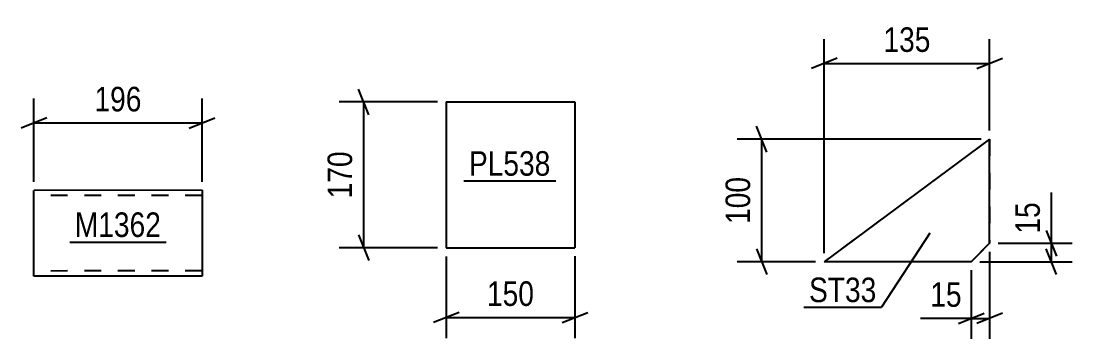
# Model space of a CAD drawing. Header units: millimetres. Extents: x 0 to 841, y 0 to 594.
# Drawn here: x 487.2 to 609.7, y 128.7 to 165.7 of the extents above; entities that cross this region are included whole.
import ezdxf

# ---------------------------------------------------------------- set-up
doc = ezdxf.new("R2010")
doc.units = ezdxf.units.MM
doc.linetypes.add('DXK_LINE_DOT2', pattern=[3.9198, 1.9599, -1.9599])
doc.styles.add('Arial Narrow', font='ARIALN.TTF', dxfattribs={"height": 0.2})

# ---------------------------------------------------------------- blocks, each defined once
blk = doc.blocks.new('Part-122573297-6346 - 6342')
at = {"color": 2, "linetype": 'Continuous'}
for p, q in [((536.77, 156.31), (551.77, 156.32)), ((536.77, 156.31), (536.78, 139.31)), ((551.77, 156.32), (551.78, 139.32)), ((536.78, 139.31), (551.78, 139.32))]:
    blk.add_line(p, q, dxfattribs=at)
blk = doc.blocks.new('Part-122573297-6610 - 6604')
at = {"color": 2, "linetype": 'Continuous'}
for p, q in [((600.12, 151.97), (580.84, 137.69)), ((600.12, 139.83), (600.12, 151.97)), ((600.12, 151.97), (600.12, 151.97)), ((597.98, 137.69), (600.12, 139.83)), ((600.12, 139.83), (600.12, 139.83)), ((597.98, 137.69), (580.84, 137.69))]:
    blk.add_line(p, q, dxfattribs=at)
at = {"color": 7, "linetype": 'DXK_LINE_DOT2'}
for p, q in [((600.12, 151.97), (580.84, 137.69)), ((600.12, 151.97), (600.12, 139.83)), ((600.12, 139.83), (597.98, 137.69))]:
    blk.add_line(p, q, dxfattribs=at)
blk = doc.blocks.new('Part-122573297-2096 - 2082')
at = {"color": 2, "linetype": 'Continuous'}
for p, q in [((508.32, 146.01), (488.72, 146)), ((488.72, 136), (488.72, 146)), ((508.32, 146.01), (508.32, 136.01)), ((508.32, 136.01), (488.72, 136))]:
    blk.add_line(p, q, dxfattribs=at)
at = {"color": 7, "linetype": 'DXK_LINE_DOT2'}
for p, q in [((508.32, 145.41), (488.72, 145.4)), ((488.72, 136.65), (488.72, 136.74)), ((488.72, 136.65), (488.72, 136.74)), ((488.72, 136.6), (488.72, 136.65)), ((488.72, 136.6), (488.72, 136.65)), ((508.32, 136.61), (488.72, 136.6)), ((508.32, 136.61), (508.32, 136.65))]:
    blk.add_line(p, q, dxfattribs=at)
blk = doc.blocks.new('StraightDimension-122573297-6348 - 6342')
at = {"color": 7, "linetype": 'Continuous'}
for p, q in [((536.78, 138.31), (536.78, 128.78)), ((551.78, 138.32), (551.78, 128.78)), ((538.28, 131.78), (535.28, 130.58)), ((536.78, 131.18), (551.78, 131.18)), ((550.28, 130.58), (553.28, 131.78))]:
    blk.add_line(p, q, dxfattribs=at)
at = {"color": 0}
blk.add_wipeout([(547.62, 131.93), (547.62, 136.13), (540.93, 136.13), (540.93, 131.93)], dxfattribs=at)
at = {"color": 3, "style": 'Arial Narrow'}
blk.add_text('150', height=2.863, dxfattribs=at).set_placement((541.53, 132.53))
blk = doc.blocks.new('StraightDimension-122573297-6359 - 6342')
at = {"color": 7, "linetype": 'Continuous'}
for p, q in [((527.76, 154.81), (526.56, 157.81)), ((535.77, 156.31), (524.31, 156.31)), ((527.16, 139.31), (527.16, 156.31)), ((526.56, 140.81), (527.76, 137.81)), ((535.78, 139.31), (524.31, 139.31))]:
    blk.add_line(p, q, dxfattribs=at)
at = {"color": 0}
blk.add_wipeout([(526.41, 151.16), (522.21, 151.16), (522.21, 144.47), (526.41, 144.47)], dxfattribs=at)
at = {"color": 3, "style": 'Arial Narrow'}
blk.add_text('170', height=2.863, rotation=90.0002, dxfattribs=at).set_placement((525.81, 145.07))
blk = doc.blocks.new('StraightDimension-122573297-6612 - 6604')
at = {"color": 7, "linetype": 'Continuous'}
for p, q in [((600.12, 138.83), (600.12, 128.68)), ((597.98, 136.69), (597.98, 128.68)), ((597.98, 131.08), (592.07, 131.08)), ((597.98, 131.08), (592.07, 131.08)), ((596.48, 130.48), (599.48, 131.68)), ((597.98, 131.08), (600.12, 131.08)), ((601.62, 131.68), (598.62, 130.48))]:
    blk.add_line(p, q, dxfattribs=at)
at = {"color": 0}
blk.add_wipeout([(597.45, 131.83), (597.45, 136.03), (592.6, 136.03), (592.6, 131.83)], dxfattribs=at)
at = {"color": 3, "style": 'Arial Narrow'}
blk.add_text('15', height=2.863, dxfattribs=at).set_placement((593.2, 132.43))
blk = doc.blocks.new('StraightDimension-122573297-6651 - 6604')
at = {"color": 7, "linetype": 'Continuous'}
for p, q in [((607.32, 139.83), (607.32, 145.74)), ((607.32, 139.83), (607.32, 145.74)), ((606.72, 141.33), (607.92, 138.33)), ((601.12, 139.83), (609.72, 139.83)), ((607.32, 137.69), (607.32, 139.83)), ((607.92, 136.19), (606.72, 139.19)), ((598.98, 137.69), (609.72, 137.69))]:
    blk.add_line(p, q, dxfattribs=at)
at = {"color": 0}
blk.add_wipeout([(606.57, 145.21), (602.37, 145.21), (602.37, 140.36), (606.57, 140.36)], dxfattribs=at)
at = {"color": 3, "style": 'Arial Narrow'}
blk.add_text('15', height=2.863, rotation=90.0002, dxfattribs=at).set_placement((605.97, 140.96))
blk = doc.blocks.new('StraightDimension-122573297-6627 - 6604')
at = {"color": 7, "linetype": 'Continuous'}
for p, q in [((580.84, 138.69), (580.84, 163.65)), ((600.12, 152.97), (600.12, 163.65)), ((582.34, 161.4), (579.34, 160.2)), ((580.84, 160.8), (600.12, 160.8)), ((598.62, 160.2), (601.62, 161.4))]:
    blk.add_line(p, q, dxfattribs=at)
at = {"color": 0}
blk.add_wipeout([(593.82, 161.55), (593.82, 165.75), (587.14, 165.75), (587.14, 161.55)], dxfattribs=at)
at = {"color": 3, "style": 'Arial Narrow'}
blk.add_text('135', height=2.863, dxfattribs=at).set_placement((587.74, 162.15))
blk = doc.blocks.new('StraightDimension-122573297-6639 - 6604')
at = {"color": 7, "linetype": 'Continuous'}
for p, q in [((574.15, 150.47), (572.95, 153.47)), ((599.12, 151.97), (570.7, 151.97)), ((573.55, 137.69), (573.55, 151.97)), ((572.95, 139.19), (574.15, 136.19)), ((579.84, 137.69), (570.7, 137.69))]:
    blk.add_line(p, q, dxfattribs=at)
at = {"color": 0}
blk.add_wipeout([(572.8, 148.17), (568.6, 148.17), (568.6, 141.49), (572.8, 141.49)], dxfattribs=at)
at = {"color": 3, "style": 'Arial Narrow'}
blk.add_text('100', height=2.863, rotation=90.0002, dxfattribs=at).set_placement((572.2, 142.09))
blk = doc.blocks.new('StraightDimension-122573297-2098 - 2082')
at = {"color": 7, "linetype": 'Continuous'}
for p, q in [((488.72, 147), (488.72, 156.71)), ((508.32, 147.01), (508.32, 156.71)), ((490.22, 154.46), (487.22, 153.26)), ((506.82, 153.26), (509.82, 154.46)), ((488.72, 153.86), (508.32, 153.86))]:
    blk.add_line(p, q, dxfattribs=at)
at = {"color": 0}
blk.add_wipeout([(501.86, 154.61), (501.86, 158.81), (495.18, 158.81), (495.18, 154.61)], dxfattribs=at)
at = {"color": 3, "style": 'Arial Narrow'}
blk.add_text('196', height=2.863, dxfattribs=at).set_placement((495.78, 155.21))
blk = doc.blocks.new('Mark-122573297-6344 - 6342')
at = {"color": 0}
blk.add_wipeout([(548.94, 147.71), (548.94, 150.71), (539.43, 150.71), (539.43, 147.71)], dxfattribs=at)
blk.add_wipeout([(548.94, 147.71), (548.94, 150.71), (539.43, 150.71), (539.43, 147.71)], dxfattribs=at)
at = {"color": 30, "linetype": 'Continuous'}
blk.add_line((538.83, 147.11), (549.54, 147.11), dxfattribs=at)
at = {"color": 3, "style": 'Arial Narrow'}
blk.add_text('PL538', height=2.863, dxfattribs=at).set_placement((539.43, 147.71))
blk = doc.blocks.new('Mark-122573297-6606 - 6604')
at = {"color": 0}
blk.add_wipeout([(586.93, 132.97), (586.93, 135.97), (579.07, 135.97), (579.07, 132.97)], dxfattribs=at)
blk.add_wipeout([(586.93, 132.97), (586.93, 135.97), (579.07, 135.97), (579.07, 132.97)], dxfattribs=at)
at = {"color": 30, "linetype": 'Continuous'}
for p in [(593.15, 141.03), (578.47, 132.37)]:
    blk.add_line(p, (587.53, 132.37), dxfattribs=at)
at = {"color": 3, "style": 'Arial Narrow'}
blk.add_text('ST33', height=2.863, dxfattribs=at).set_placement((579.07, 132.97))
blk = doc.blocks.new('Mark-122573297-2094 - 2082')
at = {"color": 0}
blk.add_wipeout([(503.55, 140.57), (503.55, 143.57), (493.49, 143.57), (493.49, 140.57)], dxfattribs=at)
blk.add_wipeout([(503.55, 140.57), (503.55, 143.57), (493.49, 143.57), (493.49, 140.57)], dxfattribs=at)
at = {"color": 30, "linetype": 'Continuous'}
blk.add_line((492.89, 139.97), (504.15, 139.97), dxfattribs=at)
at = {"color": 3, "style": 'Arial Narrow'}
blk.add_text('M1362', height=2.863, dxfattribs=at).set_placement((493.49, 140.57))

msp = doc.modelspace()

# ---------------------------------------------------------------- block references
for name in ['StraightDimension-122573297-2098 - 2082', 'Part-122573297-6346 - 6342', 'Part-122573297-6610 - 6604', 'Part-122573297-2096 - 2082', 'StraightDimension-122573297-6348 - 6342']:
    msp.add_blockref(name, (0, 0))

# ---------------------------------------------------------------- next in the draw order: block references
for name in ['StraightDimension-122573297-6359 - 6342', 'Mark-122573297-6344 - 6342', 'Mark-122573297-2094 - 2082', 'StraightDimension-122573297-6612 - 6604']:
    msp.add_blockref(name, (0, 0))

# ---------------------------------------------------------------- next in the draw order: block references
msp.add_blockref('StraightDimension-122573297-6651 - 6604', (0, 0))

# ---------------------------------------------------------------- next in the draw order: block references
msp.add_blockref('StraightDimension-122573297-6627 - 6604', (0, 0))

# ---------------------------------------------------------------- next in the draw order: block references
msp.add_blockref('StraightDimension-122573297-6639 - 6604', (0, 0))

# ---------------------------------------------------------------- next in the draw order: block references
msp.add_blockref('Mark-122573297-6606 - 6604', (0, 0))

doc.saveas('drawing.dxf')
